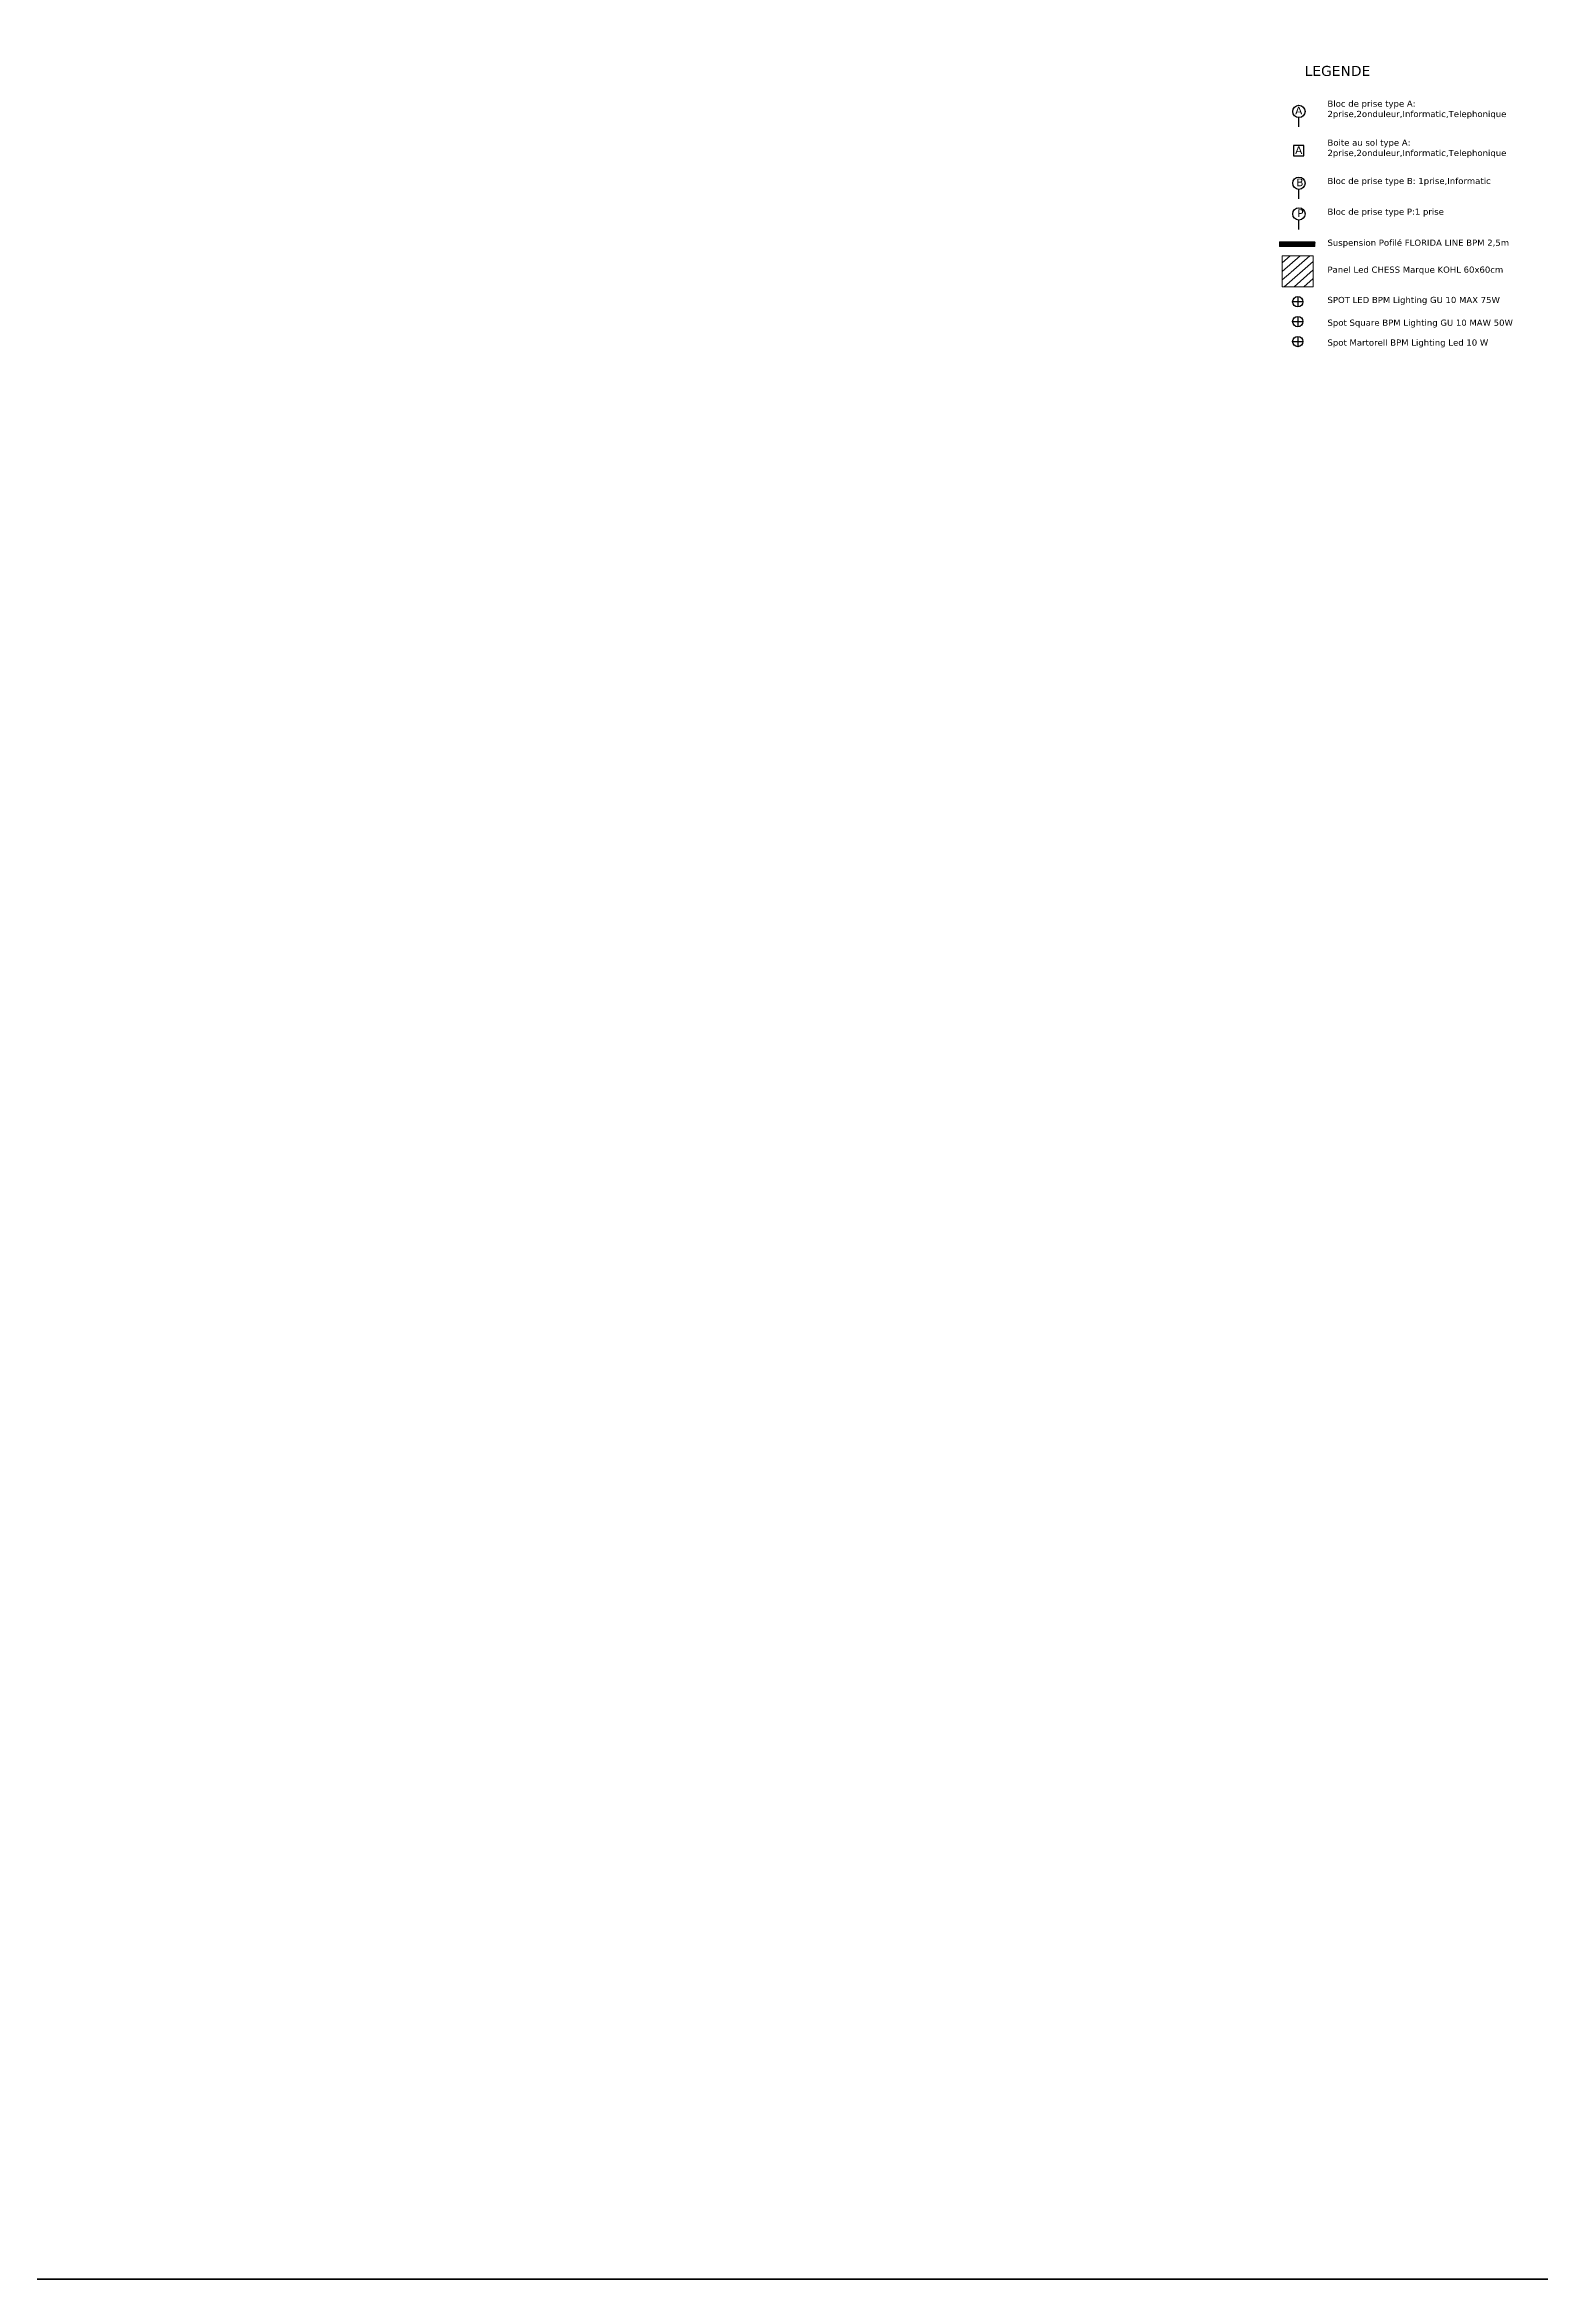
# Model space of a CAD drawing. Header units: millimetres. Extents: x 253 to 682, y -1208 to -847.
# Drawn here: x 307.01 to 335.97, y -1207.54 to -1164.27 of the extents above; entities that cross this region are included whole.
import ezdxf

# ---------------------------------------------------------------- set-up
doc = ezdxf.new("R2010")
doc.units = ezdxf.units.MM
doc.header["$LTSCALE"] = 10
doc.header["$MEASUREMENT"] = 0
doc.linetypes.add('AXES', pattern=[2, 1.25, -0.25, 0.25, -0.25])
doc.layers.add('a construire', color=7, linetype='Continuous', true_color=0xe60000)
doc.layers.add('ECLAIRAGE', color=222, linetype='Continuous', lineweight=13)
doc.layers.add('faux  plafond', color=143, linetype='Continuous', lineweight=9)
doc.layers.add('Electricite', color=224, linetype='Continuous')
doc.layers.add('FAU__Pl', color=143, linetype='Continuous')
doc.styles.add('Verdana', font='verdana.ttf')

# ---------------------------------------------------------------- blocks, each defined once
blk = doc.blocks.new('presa a')
at = {"layer": 'Electricite', "color": 4, "lineweight": 30, "ltscale": 3}
blk.add_lwpolyline([(351.089, -1138.687), (351.089, -1138.506)], dxfattribs=at)
blk.add_circle((351.089, -1138.387), 0.119, dxfattribs=at)
at = {"layer": 'Electricite', "color": 4, "lineweight": 30, "ltscale": 3, "insert": (351.014, -1138.296), "char_height": 0.15, "attachment_point": 1, "style": 'Verdana'}
blk.add_mtext_dynamic_manual_height_columns('A', width=0.23634, gutter_width=269.496, heights=[0], dxfattribs=at)
blk = doc.blocks.new('presa semplice')
at = {"layer": 'Electricite', "color": 3, "lineweight": 30, "ltscale": 3}
blk.add_lwpolyline([(331.517, -1168.56), (331.517, -1168.379)], dxfattribs=at)
blk.add_circle((331.517, -1168.26), 0.119, dxfattribs=at)
at = {"layer": 'Electricite', "color": 3, "lineweight": 30, "ltscale": 3, "insert": (331.483, -1168.169), "char_height": 0.15, "attachment_point": 1, "style": 'Verdana'}
blk.add_mtext_dynamic_manual_height_columns('P', width=0.23634, gutter_width=269.496, heights=[0], dxfattribs=at)
blk = doc.blocks.new('LLLL')
at = {"layer": 'ECLAIRAGE', "ltscale": 2}
h = blk.add_hatch(dxfattribs=at)
h.set_pattern_fill('ANSI31', color=2, angle=-183.8058, style=0)
h.set_pattern_definition([(221.19425, (-155.93447, 196.58356), (0.08232674, -0.09406013), [])])
h.paths.add_polyline_path([(-0.471, 0.286), (-0.304, 0.288), (-0.302, 0.24)], flags=16)
h.paths.add_polyline_path([(-0.6, 0.6), (-0.6, 0), (0, 0), (0, 0.6)])
at = {"layer": 'ECLAIRAGE', "ltscale": 3}
blk.add_lwpolyline([(-0.6, 0.6), (0, 0.6), (0, 0), (-0.6, 0)], close=True, dxfattribs=at)

msp = doc.modelspace()

# ---------------------------------------------------------------- hatches: boundary and pattern name
at = {"layer": 'FAU__Pl', "ltscale": 2}
h = msp.add_hatch(dxfattribs=at)
h.set_pattern_fill('ANSI31', color=2, scale=0.025, angle=90, style=0)
h.set_pattern_definition([(135, (166579.7927242, -145969.5973254), (-0.00220970869121, -0.00220970869121), [])])
h.paths.add_polyline_path([(331.6, -1168.087), (331.6, -1168.177), (330.916, -1168.177), (330.916, -1168.087)])

# ---------------------------------------------------------------- linework, layer by layer
at = {"layer": 'a construire', "color": 1, "lineweight": 50, "ltscale": 3}
msp.add_lwpolyline([(253.442, -846.704), (681.985, -846.704), (681.985, -1207.543), (253.442, -1207.543)], close=True, dxfattribs=at)
at = {"layer": 'Electricite', "linetype": 'AXES', "ltscale": 0.3}
msp.add_line((331.372, -1169.244), (331.172, -1169.244), dxfattribs=at)
at = {"layer": 'Electricite'}
msp.add_line((331.272, -1169.144), (331.272, -1169.344), dxfattribs=at)
at = {"layer": 'Electricite', "color": 3, "linetype": 'AXES', "ltscale": 0.3}
msp.add_line((331.172, -1169.63), (331.372, -1169.63), dxfattribs=at)
at = {"layer": 'Electricite', "color": 3}
msp.add_line((331.272, -1169.53), (331.272, -1169.73), dxfattribs=at)
at = {"layer": 'Electricite', "color": 5, "linetype": 'AXES', "ltscale": 0.3}
msp.add_line((331.172, -1170.015), (331.372, -1170.015), dxfattribs=at)
at = {"layer": 'Electricite', "color": 5}
msp.add_line((331.272, -1169.915), (331.272, -1170.115), dxfattribs=at)
at = {"layer": 'Electricite', "color": 1, "lineweight": 30, "ltscale": 3}
msp.add_lwpolyline([(331.19, -1166.219), (331.19, -1166.419), (331.39, -1166.419), (331.39, -1166.219)], close=True, dxfattribs=at)
at = {"layer": 'Electricite', "color": 6, "lineweight": 30, "ltscale": 3}
msp.add_lwpolyline([(331.294, -1167.249), (331.294, -1167.068)], dxfattribs=at)
msp.add_circle((331.294, -1166.949), 0.119, dxfattribs=at)
at = {"layer": 'Electricite'}
msp.add_circle((331.272, -1169.244), 0.1, dxfattribs=at)
at = {"layer": 'Electricite', "color": 3}
msp.add_circle((331.272, -1169.63), 0.1, dxfattribs=at)
at = {"layer": 'Electricite', "color": 5}
msp.add_circle((331.272, -1170.015), 0.1, dxfattribs=at)
at = {"layer": 'faux  plafond', "ltscale": 3}
msp.add_lwpolyline([(331.6, -1168.087), (331.6, -1168.177), (330.916, -1168.177), (330.916, -1168.087)], close=True, dxfattribs=at)

# ---------------------------------------------------------------- block references
at = {"layer": 'faux  plafond'}
for name, p in [('presa a', (-19.795, -27.172)), ('presa semplice', (-0.223, 0.715)), ('LLLL', (331.572, -1168.956))]:
    msp.add_blockref(name, p, dxfattribs=at)

# ---------------------------------------------------------------- texts
at = {"style": 'Verdana'}
msp.add_text('LEGENDE', height=0.195, dxfattribs=at).set_placement((331.404, -1164.872))
at = {"ltscale": 0.02, "char_height": 0.12, "attachment_point": 1, "style": 'Verdana'}
for s, width, insert in [('Bloc de prise type A: 2prise,2onduleur,Informatic,Telephonique', 3.57718, (331.846, -1165.348)), ('Boite au sol type A: 2prise,2onduleur,Informatic,Telephonique', 3.64179, (331.846, -1166.103)), ('Bloc de prise type B: 1prise,Informatic', 6.24822, (331.846, -1166.845)), ('Bloc de prise type P:1 prise ', 6.24822, (331.846, -1167.441)), ('Suspension Pofilé FLORIDA LINE BPM 2,5m', 6.24822, (331.846, -1168.041)), ('Panel Led CHESS Marque KOHL 60x60cm', 6.24822, (331.846, -1168.563)), ('SPOT LED BPM Lighting GU 10 MAX 75W', 6.24822, (331.846, -1169.15)), ('Spot Square BPM Lighting GU 10 MAW 50W', 6.24822, (331.846, -1169.59)), ('Spot Martorell BPM Lighting Led 10 W', 6.24822, (331.846, -1169.975))]:
    msp.add_mtext_dynamic_manual_height_columns(s, width=width, gutter_width=269.496, heights=[0], dxfattribs=dict(at, insert=insert))
at = {"layer": 'Electricite', "color": 1, "lineweight": 30, "ltscale": 3, "insert": (331.219, -1166.235), "char_height": 0.15, "attachment_point": 1, "style": 'Verdana'}
msp.add_mtext_dynamic_manual_height_columns('A', width=0.23634, gutter_width=269.496, heights=[0], dxfattribs=at)
at = {"layer": 'Electricite', "color": 6, "lineweight": 30, "ltscale": 3, "insert": (331.24, -1166.858), "char_height": 0.15, "attachment_point": 1, "style": 'Verdana'}
msp.add_mtext_dynamic_manual_height_columns('B', width=0.23634, gutter_width=269.496, heights=[0], dxfattribs=at)

doc.saveas('drawing.dxf')
